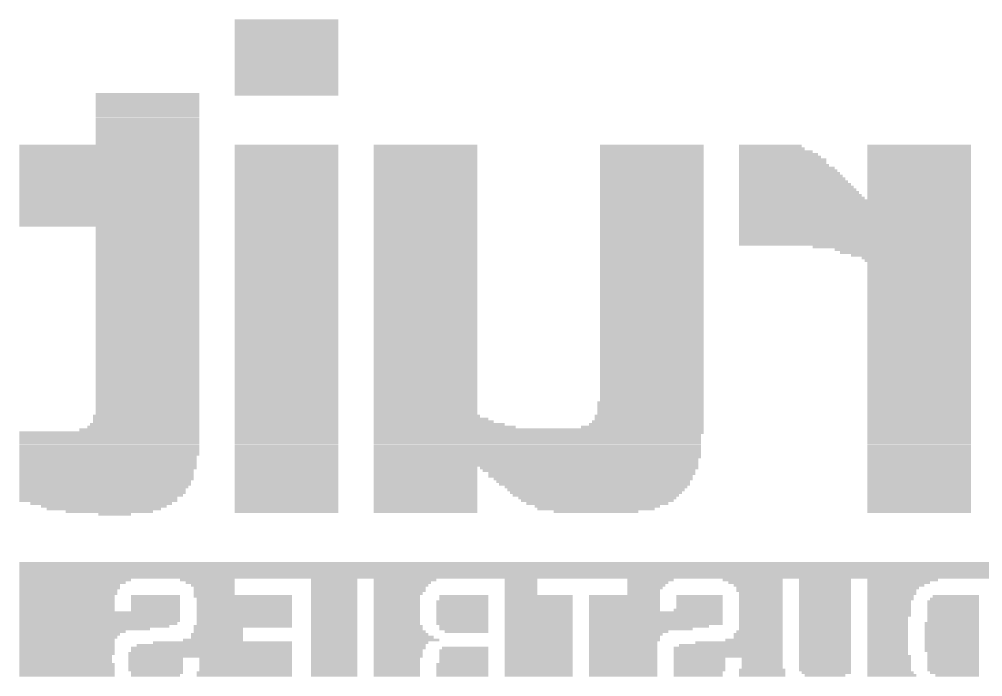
# Model space of a CAD drawing. Extents: x -0.1 to 35.7, y -1.6 to 50.9.
# Drawn here: x 8.37 to 14.29, y 26.92 to 30.96 of the extents above; entities that cross this region are included whole.
import ezdxf

# ---------------------------------------------------------------- set-up
doc = ezdxf.new("R2010")
doc.units = 0
doc.layers.add('22', color=6, linetype='CONTINUOUS')

# ---------------------------------------------------------------- blocks, each defined once
blk = doc.blocks.new('RECT')
blk.add_solid([(-0.5, -0.5), (0.5, -0.5), (-0.5, 0.5), (0.5, 0.5)])

msp = doc.modelspace()

# ---------------------------------------------------------------- block references
at = {"layer": '22', "rotation": 180}
for p, xscale, yscale in [((10.0109, 30.9474), 0.637, 0.0167), ((10.0109, 30.9306), 0.637, 0.0168), ((10.0109, 30.9139), 0.637, 0.0167), ((10.0109, 30.8971), 0.637, 0.0168), ((10.0109, 30.8803), 0.637, 0.0168), ((10.0109, 30.8636), 0.637, 0.0167), ((10.0109, 30.8468), 0.637, 0.0168), ((10.0109, 30.83), 0.637, 0.0168), ((10.0109, 30.8133), 0.637, 0.0167), ((10.0109, 30.7965), 0.637, 0.0168), ((10.0109, 30.7797), 0.637, 0.0168), ((10.0109, 30.763), 0.637, 0.0167), ((10.0109, 30.7462), 0.637, 0.0168), ((10.0109, 30.7294), 0.637, 0.0168), ((10.0109, 30.7127), 0.637, 0.0167), ((10.0109, 30.6959), 0.637, 0.0168), ((10.0109, 30.6791), 0.637, 0.0167), ((10.0109, 30.6624), 0.637, 0.0168), ((10.0109, 30.6456), 0.637, 0.0168), ((10.0109, 30.6288), 0.637, 0.0167), ((10.0109, 30.6121), 0.637, 0.0168), ((10.0109, 30.5953), 0.637, 0.0168), ((10.0109, 30.5785), 0.637, 0.0167), ((10.0109, 30.5618), 0.637, 0.0168), ((10.0109, 30.545), 0.637, 0.0168), ((10.0109, 30.5282), 0.637, 0.0167), ((10.0109, 30.5115), 0.637, 0.0168), ((9.156, 30.4947), 0.6371, 0.0167), ((9.156, 30.478), 0.6371, 0.0168), ((9.156, 30.4612), 0.6371, 0.0168), ((9.156, 30.4444), 0.6371, 0.0167), ((10.0109, 30.4947), 0.637, 0.0167), ((9.156, 30.4277), 0.6371, 0.0168), ((9.156, 30.4109), 0.6371, 0.0168), ((9.156, 30.3941), 0.6371, 0.0167), ((9.156, 30.3774), 0.6371, 0.0168), ((9.156, 30.3606), 0.6371, 0.0168), ((9.156, 30.3438), 0.6371, 0.0167), ((9.156, 30.3271), 0.6371, 0.0168), ((9.156, 30.3103), 0.6371, 0.0168), ((9.156, 30.2935), 0.6371, 0.0167), ((9.156, 30.2768), 0.6371, 0.0168), ((9.156, 30.2601), 0.6371, 0.0167), ((9.156, 30.2433), 0.6371, 0.0168), ((9.156, 30.2265), 0.6371, 0.0168), ((9.156, 30.2098), 0.6371, 0.0167), ((8.9213, 30.1762), 1.1065, 0.0168), ((8.9213, 30.1595), 1.1065, 0.0167), ((9.156, 30.193), 0.6371, 0.0168), ((10.0109, 30.1762), 0.637, 0.0168), ((10.0109, 30.1595), 0.637, 0.0167), ((10.8659, 30.1762), 0.6371, 0.0168), ((10.8659, 30.1595), 0.6371, 0.0167), ((12.2573, 30.1762), 0.637, 0.0168), ((12.2573, 30.1595), 0.637, 0.0167), ((12.9865, 30.1762), 0.3856, 0.0168), ((12.9949, 30.1595), 0.4024, 0.0167), ((13.9002, 30.1762), 0.6371, 0.0168), ((13.9002, 30.1595), 0.6371, 0.0167), ((8.9213, 30.1427), 1.1065, 0.0168), ((8.9213, 30.1259), 1.1065, 0.0168), ((8.9213, 30.1092), 1.1065, 0.0167), ((8.9213, 30.0924), 1.1065, 0.0168), ((10.0109, 30.1427), 0.637, 0.0168), ((10.0109, 30.1259), 0.637, 0.0168), ((10.0109, 30.1092), 0.637, 0.0167), ((10.0109, 30.0924), 0.637, 0.0168), ((10.8659, 30.1427), 0.6371, 0.0168), ((10.8659, 30.1259), 0.6371, 0.0168), ((10.8659, 30.1092), 0.6371, 0.0167), ((10.8659, 30.0924), 0.6371, 0.0168), ((12.2573, 30.1427), 0.637, 0.0168), ((12.2573, 30.1259), 0.637, 0.0168), ((12.2573, 30.1092), 0.637, 0.0167), ((12.2573, 30.0924), 0.637, 0.0168), ((13.0201, 30.1427), 0.4527, 0.0168), ((13.0368, 30.1259), 0.4862, 0.0168), ((13.0452, 30.1092), 0.5029, 0.0167), ((13.062, 30.0924), 0.5365, 0.0168), ((13.9002, 30.1427), 0.6371, 0.0168), ((13.9002, 30.1259), 0.6371, 0.0168), ((13.9002, 30.1092), 0.6371, 0.0167), ((13.9002, 30.0924), 0.6371, 0.0168), ((8.9213, 30.0757), 1.1065, 0.0167), ((8.9213, 30.0589), 1.1065, 0.0168), ((8.9213, 30.0421), 1.1065, 0.0168), ((8.9213, 30.0254), 1.1065, 0.0167), ((10.0109, 30.0757), 0.637, 0.0167), ((10.0109, 30.0589), 0.637, 0.0168), ((10.0109, 30.0421), 0.637, 0.0168), ((10.0109, 30.0254), 0.637, 0.0167), ((10.8659, 30.0757), 0.6371, 0.0167), ((10.8659, 30.0589), 0.6371, 0.0168), ((10.8659, 30.0421), 0.6371, 0.0168), ((10.8659, 30.0254), 0.6371, 0.0167), ((12.2573, 30.0757), 0.637, 0.0167), ((12.2573, 30.0589), 0.637, 0.0168), ((12.2573, 30.0421), 0.637, 0.0168), ((12.2573, 30.0254), 0.637, 0.0167), ((13.062, 30.0757), 0.5365, 0.0167), ((13.0703, 30.0589), 0.5532, 0.0168), ((13.0871, 30.0421), 0.5868, 0.0168), ((13.0955, 30.0254), 0.6035, 0.0167), ((13.9002, 30.0757), 0.6371, 0.0167), ((13.9002, 30.0589), 0.6371, 0.0168), ((13.9002, 30.0421), 0.6371, 0.0168), ((13.9002, 30.0254), 0.6371, 0.0167), ((8.9213, 30.0086), 1.1065, 0.0168), ((8.9213, 29.9918), 1.1065, 0.0168), ((8.9213, 29.9751), 1.1065, 0.0167), ((10.0109, 30.0086), 0.637, 0.0168), ((10.0109, 29.9918), 0.637, 0.0168), ((10.0109, 29.9751), 0.637, 0.0167), ((10.8659, 30.0086), 0.6371, 0.0168), ((10.8659, 29.9918), 0.6371, 0.0168), ((10.8659, 29.9751), 0.6371, 0.0167), ((12.2573, 30.0086), 0.637, 0.0168), ((12.2573, 29.9918), 0.637, 0.0168), ((12.2573, 29.9751), 0.637, 0.0167), ((13.1039, 30.0086), 0.6203, 0.0168), ((13.1123, 29.9918), 0.6371, 0.0168), ((13.1206, 29.9751), 0.6538, 0.0167), ((13.9002, 30.0086), 0.6371, 0.0168), ((13.9002, 29.9918), 0.6371, 0.0168), ((13.9002, 29.9751), 0.6371, 0.0167), ((8.9213, 29.9583), 1.1065, 0.0168), ((8.9213, 29.9415), 1.1065, 0.0168), ((8.9213, 29.9248), 1.1065, 0.0167), ((8.9213, 29.908), 1.1065, 0.0168), ((10.0109, 29.9583), 0.637, 0.0168), ((10.0109, 29.9415), 0.637, 0.0168), ((10.0109, 29.9248), 0.637, 0.0167), ((10.0109, 29.908), 0.637, 0.0168), ((10.8659, 29.9583), 0.6371, 0.0168), ((10.8659, 29.9415), 0.6371, 0.0168), ((10.8659, 29.9248), 0.6371, 0.0167), ((10.8659, 29.908), 0.6371, 0.0168), ((12.2573, 29.9583), 0.637, 0.0168), ((12.2573, 29.9415), 0.637, 0.0168), ((12.2573, 29.9248), 0.637, 0.0167), ((12.2573, 29.908), 0.637, 0.0168), ((13.129, 29.9583), 0.6706, 0.0168), ((13.1374, 29.9415), 0.6873, 0.0168), ((13.1458, 29.9248), 0.7041, 0.0167), ((13.1542, 29.908), 0.7209, 0.0168), ((13.9002, 29.9583), 0.6371, 0.0168), ((13.9002, 29.9415), 0.6371, 0.0168), ((13.9002, 29.9248), 0.6371, 0.0167), ((13.9002, 29.908), 0.6371, 0.0168), ((8.9213, 29.8912), 1.1065, 0.0168), ((8.9213, 29.8745), 1.1065, 0.0167), ((8.9213, 29.8577), 1.1065, 0.0168), ((10.0109, 29.8912), 0.637, 0.0168), ((10.0109, 29.8745), 0.637, 0.0167), ((10.0109, 29.8577), 0.637, 0.0168), ((10.8659, 29.8912), 0.6371, 0.0168), ((10.8659, 29.8745), 0.6371, 0.0167), ((10.8659, 29.8577), 0.6371, 0.0168), ((12.2573, 29.8912), 0.637, 0.0168), ((12.2573, 29.8745), 0.637, 0.0167), ((12.2573, 29.8577), 0.637, 0.0168), ((13.1625, 29.8912), 0.7376, 0.0168), ((13.1709, 29.8745), 0.7544, 0.0167), ((13.1793, 29.8577), 0.7712, 0.0168), ((13.9002, 29.8912), 0.6371, 0.0168), ((13.9002, 29.8745), 0.6371, 0.0167), ((13.9002, 29.8577), 0.6371, 0.0168), ((8.9213, 29.841), 1.1065, 0.0167), ((8.9213, 29.8242), 1.1065, 0.0168), ((8.9213, 29.8074), 1.1065, 0.0168), ((8.9213, 29.7907), 1.1065, 0.0167), ((10.0109, 29.841), 0.637, 0.0167), ((10.0109, 29.8242), 0.637, 0.0168), ((10.0109, 29.8074), 0.637, 0.0168), ((10.0109, 29.7907), 0.637, 0.0167), ((10.8659, 29.841), 0.6371, 0.0167), ((10.8659, 29.8242), 0.6371, 0.0168), ((10.8659, 29.8074), 0.6371, 0.0168), ((10.8659, 29.7907), 0.6371, 0.0167), ((12.2573, 29.841), 0.637, 0.0167), ((12.2573, 29.8242), 0.637, 0.0168), ((12.2573, 29.8074), 0.637, 0.0168), ((12.2573, 29.7907), 0.637, 0.0167), ((13.5062, 29.841), 1.425, 0.0167), ((13.5062, 29.8242), 1.425, 0.0168), ((13.5062, 29.8074), 1.425, 0.0168), ((13.5062, 29.7907), 1.425, 0.0167), ((8.9213, 29.7739), 1.1065, 0.0168), ((8.9213, 29.7571), 1.1065, 0.0168), ((8.9213, 29.7404), 1.1065, 0.0167), ((10.0109, 29.7739), 0.637, 0.0168), ((10.0109, 29.7571), 0.637, 0.0168), ((10.0109, 29.7404), 0.637, 0.0167), ((10.8659, 29.7739), 0.6371, 0.0168), ((10.8659, 29.7571), 0.6371, 0.0168), ((10.8659, 29.7404), 0.6371, 0.0167), ((12.2573, 29.7739), 0.637, 0.0168), ((12.2573, 29.7571), 0.637, 0.0168), ((12.2573, 29.7404), 0.637, 0.0167), ((13.5062, 29.7739), 1.425, 0.0168), ((13.5062, 29.7571), 1.425, 0.0168), ((13.5062, 29.7404), 1.425, 0.0167), ((8.9213, 29.7236), 1.1065, 0.0168), ((8.9213, 29.7068), 1.1065, 0.0168), ((8.9213, 29.6901), 1.1065, 0.0167), ((9.156, 29.6733), 0.6371, 0.0168), ((10.0109, 29.7236), 0.637, 0.0168), ((10.0109, 29.7068), 0.637, 0.0168), ((10.0109, 29.6901), 0.637, 0.0167), ((10.0109, 29.6733), 0.637, 0.0168), ((10.8659, 29.7236), 0.6371, 0.0168), ((10.8659, 29.7068), 0.6371, 0.0168), ((10.8659, 29.6901), 0.6371, 0.0167), ((10.8659, 29.6733), 0.6371, 0.0168), ((12.2573, 29.7236), 0.637, 0.0168), ((12.2573, 29.7068), 0.637, 0.0168), ((12.2573, 29.6901), 0.637, 0.0167), ((12.2573, 29.6733), 0.637, 0.0168), ((13.5062, 29.7236), 1.425, 0.0168), ((13.5062, 29.7068), 1.425, 0.0168), ((13.5062, 29.6901), 1.425, 0.0167), ((13.5062, 29.6733), 1.425, 0.0168), ((9.156, 29.6566), 0.6371, 0.0167), ((9.156, 29.6398), 0.6371, 0.0168), ((9.156, 29.623), 0.6371, 0.0168), ((10.0109, 29.6566), 0.637, 0.0167), ((10.0109, 29.6398), 0.637, 0.0168), ((10.0109, 29.623), 0.637, 0.0168), ((10.8659, 29.6566), 0.6371, 0.0167), ((10.8659, 29.6398), 0.6371, 0.0168), ((10.8659, 29.623), 0.6371, 0.0168), ((12.2573, 29.6566), 0.637, 0.0167), ((12.2573, 29.6398), 0.637, 0.0168), ((12.2573, 29.623), 0.637, 0.0168), ((13.5062, 29.6566), 1.425, 0.0167), ((13.5062, 29.6398), 1.425, 0.0168), ((13.5062, 29.623), 1.425, 0.0168), ((9.156, 29.6063), 0.6371, 0.0167), ((9.156, 29.5895), 0.6371, 0.0168), ((9.156, 29.5727), 0.6371, 0.0168), ((9.156, 29.556), 0.6371, 0.0167), ((10.0109, 29.6063), 0.637, 0.0167), ((10.0109, 29.5895), 0.637, 0.0168), ((10.0109, 29.5727), 0.637, 0.0168), ((10.0109, 29.556), 0.637, 0.0167), ((10.8659, 29.6063), 0.6371, 0.0167), ((10.8659, 29.5895), 0.6371, 0.0168), ((10.8659, 29.5727), 0.6371, 0.0168), ((10.8659, 29.556), 0.6371, 0.0167), ((12.2573, 29.6063), 0.637, 0.0167), ((12.2573, 29.5895), 0.637, 0.0168), ((12.2573, 29.5727), 0.637, 0.0168), ((12.2573, 29.556), 0.637, 0.0167), ((13.5062, 29.6063), 1.425, 0.0167), ((13.5062, 29.5895), 1.425, 0.0168), ((13.5062, 29.5727), 1.425, 0.0168), ((13.7325, 29.556), 0.9723, 0.0167), ((9.156, 29.5392), 0.6371, 0.0168), ((9.156, 29.5224), 0.6371, 0.0168), ((9.156, 29.5057), 0.6371, 0.0167), ((10.0109, 29.5392), 0.637, 0.0168), ((10.0109, 29.5224), 0.637, 0.0168), ((10.0109, 29.5057), 0.637, 0.0167), ((10.8659, 29.5392), 0.6371, 0.0168), ((10.8659, 29.5224), 0.6371, 0.0168), ((10.8659, 29.5057), 0.6371, 0.0167), ((12.2573, 29.5392), 0.637, 0.0168), ((12.2573, 29.5224), 0.637, 0.0168), ((12.2573, 29.5057), 0.637, 0.0167), ((13.7996, 29.5392), 0.8382, 0.0168), ((13.8163, 29.5224), 0.8047, 0.0168), ((13.8498, 29.5057), 0.7377, 0.0167), ((9.156, 29.4889), 0.6371, 0.0168), ((9.156, 29.4721), 0.6371, 0.0168), ((9.156, 29.4554), 0.6371, 0.0167), ((9.156, 29.4386), 0.6371, 0.0168), ((10.0109, 29.4889), 0.637, 0.0168), ((10.0109, 29.4721), 0.637, 0.0168), ((10.0109, 29.4554), 0.637, 0.0167), ((10.0109, 29.4386), 0.637, 0.0168), ((10.8659, 29.4889), 0.6371, 0.0168), ((10.8659, 29.4721), 0.6371, 0.0168), ((10.8659, 29.4554), 0.6371, 0.0167), ((10.8659, 29.4386), 0.6371, 0.0168), ((12.2573, 29.4889), 0.637, 0.0168), ((12.2573, 29.4721), 0.637, 0.0168), ((12.2573, 29.4554), 0.637, 0.0167), ((12.2573, 29.4386), 0.637, 0.0168), ((13.8834, 29.4889), 0.6706, 0.0168), ((13.8918, 29.4721), 0.6538, 0.0168), ((13.9002, 29.4554), 0.6371, 0.0167), ((13.9002, 29.4386), 0.6371, 0.0168), ((9.156, 29.4219), 0.6371, 0.0167), ((9.156, 29.4051), 0.6371, 0.0168), ((9.156, 29.3883), 0.6371, 0.0168), ((10.0109, 29.4219), 0.637, 0.0167), ((10.0109, 29.4051), 0.637, 0.0168), ((10.0109, 29.3883), 0.637, 0.0168), ((10.8659, 29.4219), 0.6371, 0.0167), ((10.8659, 29.4051), 0.6371, 0.0168), ((10.8659, 29.3883), 0.6371, 0.0168), ((12.2573, 29.4219), 0.637, 0.0167), ((12.2573, 29.4051), 0.637, 0.0168), ((12.2573, 29.3883), 0.637, 0.0168), ((13.9002, 29.4219), 0.6371, 0.0167), ((13.9002, 29.4051), 0.6371, 0.0168), ((13.9002, 29.3883), 0.6371, 0.0168), ((9.156, 29.3716), 0.6371, 0.0167), ((9.156, 29.3548), 0.6371, 0.0168), ((9.156, 29.338), 0.6371, 0.0168), ((9.156, 29.3213), 0.6371, 0.0167), ((10.0109, 29.3716), 0.637, 0.0167), ((10.0109, 29.3548), 0.637, 0.0168), ((10.0109, 29.338), 0.637, 0.0168), ((10.0109, 29.3213), 0.637, 0.0167), ((10.8659, 29.3716), 0.6371, 0.0167), ((10.8659, 29.3548), 0.6371, 0.0168), ((10.8659, 29.338), 0.6371, 0.0168), ((10.8659, 29.3213), 0.6371, 0.0167), ((12.2573, 29.3716), 0.637, 0.0167), ((12.2573, 29.3548), 0.637, 0.0168), ((12.2573, 29.338), 0.637, 0.0168), ((12.2573, 29.3213), 0.637, 0.0167), ((13.9002, 29.3716), 0.6371, 0.0167), ((13.9002, 29.3548), 0.6371, 0.0168), ((13.9002, 29.338), 0.6371, 0.0168), ((13.9002, 29.3213), 0.6371, 0.0167), ((9.156, 29.3045), 0.6371, 0.0168), ((9.156, 29.2877), 0.6371, 0.0168), ((9.156, 29.271), 0.6371, 0.0167), ((10.0109, 29.3045), 0.637, 0.0168), ((10.0109, 29.2877), 0.637, 0.0168), ((10.0109, 29.271), 0.637, 0.0167), ((10.8659, 29.3045), 0.6371, 0.0168), ((10.8659, 29.2877), 0.6371, 0.0168), ((10.8659, 29.271), 0.6371, 0.0167), ((12.2573, 29.3045), 0.637, 0.0168), ((12.2573, 29.2877), 0.637, 0.0168), ((12.2573, 29.271), 0.637, 0.0167), ((13.9002, 29.3045), 0.6371, 0.0168), ((13.9002, 29.2877), 0.6371, 0.0168), ((13.9002, 29.271), 0.6371, 0.0167), ((9.156, 29.2542), 0.6371, 0.0168), ((9.156, 29.2375), 0.6371, 0.0167), ((9.156, 29.2207), 0.6371, 0.0168), ((9.156, 29.2039), 0.6371, 0.0168), ((10.0109, 29.2542), 0.637, 0.0168), ((10.0109, 29.2375), 0.637, 0.0167), ((10.0109, 29.2207), 0.637, 0.0168), ((10.0109, 29.2039), 0.637, 0.0168), ((10.8659, 29.2542), 0.6371, 0.0168), ((10.8659, 29.2375), 0.6371, 0.0167), ((10.8659, 29.2207), 0.6371, 0.0168), ((10.8659, 29.2039), 0.6371, 0.0168), ((12.2573, 29.2542), 0.637, 0.0168), ((12.2573, 29.2375), 0.637, 0.0167), ((12.2573, 29.2207), 0.637, 0.0168), ((12.2573, 29.2039), 0.637, 0.0168), ((13.9002, 29.2542), 0.6371, 0.0168), ((13.9002, 29.2375), 0.6371, 0.0167), ((13.9002, 29.2207), 0.6371, 0.0168), ((13.9002, 29.2039), 0.6371, 0.0168), ((9.156, 29.1872), 0.6371, 0.0167), ((9.156, 29.1704), 0.6371, 0.0168), ((9.156, 29.1536), 0.6371, 0.0168), ((9.156, 29.1369), 0.6371, 0.0167), ((10.0109, 29.1872), 0.637, 0.0167), ((10.0109, 29.1704), 0.637, 0.0168), ((10.0109, 29.1536), 0.637, 0.0168), ((10.0109, 29.1369), 0.637, 0.0167), ((10.8659, 29.1872), 0.6371, 0.0167), ((10.8659, 29.1704), 0.6371, 0.0168), ((10.8659, 29.1536), 0.6371, 0.0168), ((10.8659, 29.1369), 0.6371, 0.0167), ((12.2573, 29.1872), 0.637, 0.0167), ((12.2573, 29.1704), 0.637, 0.0168), ((12.2573, 29.1536), 0.637, 0.0168), ((12.2573, 29.1369), 0.637, 0.0167), ((13.9002, 29.1872), 0.6371, 0.0167), ((13.9002, 29.1704), 0.6371, 0.0168), ((13.9002, 29.1536), 0.6371, 0.0168), ((13.9002, 29.1369), 0.6371, 0.0167), ((9.156, 29.1201), 0.6371, 0.0168), ((9.156, 29.1033), 0.6371, 0.0168), ((9.156, 29.0866), 0.6371, 0.0167), ((10.0109, 29.1201), 0.637, 0.0168), ((10.0109, 29.1033), 0.637, 0.0168), ((10.0109, 29.0866), 0.637, 0.0167), ((10.8659, 29.1201), 0.6371, 0.0168), ((10.8659, 29.1033), 0.6371, 0.0168), ((10.8659, 29.0866), 0.6371, 0.0167), ((12.2573, 29.1201), 0.637, 0.0168), ((12.2573, 29.1033), 0.637, 0.0168), ((12.2573, 29.0866), 0.637, 0.0167), ((13.9002, 29.1201), 0.6371, 0.0168), ((13.9002, 29.1033), 0.6371, 0.0168), ((13.9002, 29.0866), 0.6371, 0.0167), ((9.156, 29.0698), 0.6371, 0.0168), ((9.156, 29.053), 0.6371, 0.0168), ((9.156, 29.0363), 0.6371, 0.0167), ((9.156, 29.0195), 0.6371, 0.0168), ((10.0109, 29.0698), 0.637, 0.0168), ((10.0109, 29.053), 0.637, 0.0168), ((10.0109, 29.0363), 0.637, 0.0167), ((10.0109, 29.0195), 0.637, 0.0168), ((10.8659, 29.0698), 0.6371, 0.0168), ((10.8659, 29.053), 0.6371, 0.0168), ((10.8659, 29.0363), 0.6371, 0.0167), ((10.8659, 29.0195), 0.6371, 0.0168), ((12.2573, 29.0698), 0.637, 0.0168), ((12.2573, 29.053), 0.637, 0.0168), ((12.2573, 29.0363), 0.637, 0.0167), ((12.2573, 29.0195), 0.637, 0.0168), ((13.9002, 29.0698), 0.6371, 0.0168), ((13.9002, 29.053), 0.6371, 0.0168), ((13.9002, 29.0363), 0.6371, 0.0167), ((13.9002, 29.0195), 0.6371, 0.0168), ((9.156, 29.0028), 0.6371, 0.0167), ((9.156, 28.986), 0.6371, 0.0168), ((9.156, 28.9692), 0.6371, 0.0168), ((10.0109, 29.0028), 0.637, 0.0167), ((10.0109, 28.986), 0.637, 0.0168), ((10.0109, 28.9692), 0.637, 0.0168), ((10.8659, 29.0028), 0.6371, 0.0167), ((10.8659, 28.986), 0.6371, 0.0168), ((10.8659, 28.9692), 0.6371, 0.0168), ((12.2573, 29.0028), 0.637, 0.0167), ((12.2573, 28.986), 0.637, 0.0168), ((12.2573, 28.9692), 0.637, 0.0168), ((13.9002, 29.0028), 0.6371, 0.0167), ((13.9002, 28.986), 0.6371, 0.0168), ((13.9002, 28.9692), 0.6371, 0.0168), ((9.156, 28.9525), 0.6371, 0.0167), ((9.156, 28.9357), 0.6371, 0.0168), ((9.156, 28.9189), 0.6371, 0.0168), ((9.156, 28.9022), 0.6371, 0.0167), ((10.0109, 28.9525), 0.637, 0.0167), ((10.0109, 28.9357), 0.637, 0.0168), ((10.0109, 28.9189), 0.637, 0.0168), ((10.0109, 28.9022), 0.637, 0.0167), ((10.8659, 28.9525), 0.6371, 0.0167), ((10.8659, 28.9357), 0.6371, 0.0168), ((10.8659, 28.9189), 0.6371, 0.0168), ((10.8659, 28.9022), 0.6371, 0.0167), ((12.2573, 28.9525), 0.637, 0.0167), ((12.2573, 28.9357), 0.637, 0.0168), ((12.2573, 28.9189), 0.637, 0.0168), ((12.2573, 28.9022), 0.637, 0.0167), ((13.9002, 28.9525), 0.6371, 0.0167), ((13.9002, 28.9357), 0.6371, 0.0168), ((13.9002, 28.9189), 0.6371, 0.0168), ((13.9002, 28.9022), 0.6371, 0.0167), ((9.156, 28.8854), 0.6371, 0.0168), ((9.156, 28.8686), 0.6371, 0.0168), ((9.156, 28.8519), 0.6371, 0.0167), ((10.0109, 28.8854), 0.637, 0.0168), ((10.0109, 28.8686), 0.637, 0.0168), ((10.0109, 28.8519), 0.637, 0.0167), ((10.8659, 28.8854), 0.6371, 0.0168), ((10.8659, 28.8686), 0.6371, 0.0168), ((10.8659, 28.8519), 0.6371, 0.0167), ((12.2573, 28.8854), 0.637, 0.0168), ((12.2573, 28.8686), 0.637, 0.0168), ((12.2573, 28.8519), 0.637, 0.0167), ((13.9002, 28.8854), 0.6371, 0.0168), ((13.9002, 28.8686), 0.6371, 0.0168), ((13.9002, 28.8519), 0.6371, 0.0167), ((9.156, 28.8351), 0.6371, 0.0168), ((9.156, 28.8184), 0.6371, 0.0167), ((9.156, 28.8016), 0.6371, 0.0168), ((9.156, 28.7848), 0.6371, 0.0168), ((10.0109, 28.8351), 0.637, 0.0168), ((10.0109, 28.8184), 0.637, 0.0167), ((10.0109, 28.8016), 0.637, 0.0168), ((10.0109, 28.7848), 0.637, 0.0168), ((10.8659, 28.8351), 0.6371, 0.0168), ((10.8659, 28.8184), 0.6371, 0.0167), ((10.8659, 28.8016), 0.6371, 0.0168), ((10.8659, 28.7848), 0.6371, 0.0168), ((12.2573, 28.8351), 0.637, 0.0168), ((12.2573, 28.8184), 0.637, 0.0167), ((12.2573, 28.8016), 0.637, 0.0168), ((12.2573, 28.7848), 0.637, 0.0168), ((13.9002, 28.8351), 0.6371, 0.0168), ((13.9002, 28.8184), 0.6371, 0.0167), ((13.9002, 28.8016), 0.6371, 0.0168), ((13.9002, 28.7848), 0.6371, 0.0168), ((9.156, 28.7681), 0.6371, 0.0167), ((9.156, 28.7513), 0.6371, 0.0168), ((9.156, 28.7345), 0.6371, 0.0168), ((10.0109, 28.7681), 0.637, 0.0167), ((10.0109, 28.7513), 0.637, 0.0168), ((10.0109, 28.7345), 0.637, 0.0168), ((10.8659, 28.7681), 0.6371, 0.0167), ((10.8659, 28.7513), 0.6371, 0.0168), ((10.8659, 28.7345), 0.6371, 0.0168), ((12.2573, 28.7681), 0.637, 0.0167), ((12.2573, 28.7513), 0.637, 0.0168), ((12.2573, 28.7345), 0.637, 0.0168), ((13.9002, 28.7681), 0.6371, 0.0167), ((13.9002, 28.7513), 0.6371, 0.0168), ((13.9002, 28.7345), 0.6371, 0.0168), ((9.156, 28.7178), 0.6371, 0.0167), ((9.156, 28.701), 0.6371, 0.0168), ((9.156, 28.6842), 0.6371, 0.0168), ((9.156, 28.6675), 0.6371, 0.0167), ((10.0109, 28.7178), 0.637, 0.0167), ((10.0109, 28.701), 0.637, 0.0168), ((10.0109, 28.6842), 0.637, 0.0168), ((10.0109, 28.6675), 0.637, 0.0167), ((10.8659, 28.7178), 0.6371, 0.0167), ((10.8659, 28.701), 0.6371, 0.0168), ((10.8659, 28.6842), 0.6371, 0.0168), ((10.8659, 28.6675), 0.6371, 0.0167), ((12.2573, 28.7178), 0.637, 0.0167), ((12.2573, 28.701), 0.637, 0.0168), ((12.2573, 28.6842), 0.637, 0.0168), ((12.2573, 28.6675), 0.637, 0.0167), ((13.9002, 28.7178), 0.6371, 0.0167), ((13.9002, 28.701), 0.6371, 0.0168), ((13.9002, 28.6842), 0.6371, 0.0168), ((13.9002, 28.6675), 0.6371, 0.0167), ((9.156, 28.6507), 0.6371, 0.0168), ((9.156, 28.6339), 0.6371, 0.0168), ((9.156, 28.6172), 0.6371, 0.0167), ((10.0109, 28.6507), 0.637, 0.0168), ((10.0109, 28.6339), 0.637, 0.0168), ((10.0109, 28.6172), 0.637, 0.0167), ((10.8659, 28.6507), 0.6371, 0.0168), ((10.8659, 28.6339), 0.6371, 0.0168), ((10.8659, 28.6172), 0.6371, 0.0167), ((12.2573, 28.6507), 0.637, 0.0168), ((12.2573, 28.6339), 0.637, 0.0168), ((12.2573, 28.6172), 0.637, 0.0167), ((13.9002, 28.6507), 0.6371, 0.0168), ((13.9002, 28.6339), 0.6371, 0.0168), ((13.9002, 28.6172), 0.6371, 0.0167), ((9.156, 28.6004), 0.6371, 0.0168), ((9.156, 28.5837), 0.6371, 0.0167), ((9.156, 28.5669), 0.6371, 0.0168), ((9.156, 28.5501), 0.6371, 0.0168), ((10.0109, 28.6004), 0.637, 0.0168), ((10.0109, 28.5837), 0.637, 0.0167), ((10.0109, 28.5669), 0.637, 0.0168), ((10.0109, 28.5501), 0.637, 0.0168), ((10.8659, 28.6004), 0.6371, 0.0168), ((10.8659, 28.5837), 0.6371, 0.0167), ((10.8659, 28.5669), 0.6371, 0.0168), ((10.8659, 28.5501), 0.6371, 0.0168), ((12.2489, 28.6004), 0.6538, 0.0168), ((12.2489, 28.5837), 0.6538, 0.0167), ((12.2489, 28.5669), 0.6538, 0.0168), ((12.2489, 28.5501), 0.6538, 0.0168), ((13.9002, 28.6004), 0.6371, 0.0168), ((13.9002, 28.5837), 0.6371, 0.0167), ((13.9002, 28.5669), 0.6371, 0.0168), ((13.9002, 28.5501), 0.6371, 0.0168), ((9.1476, 28.5166), 0.6538, 0.0168), ((9.1476, 28.4998), 0.6538, 0.0168), ((9.156, 28.5334), 0.6371, 0.0167), ((10.0109, 28.5334), 0.637, 0.0167), ((10.0109, 28.5166), 0.637, 0.0168), ((10.0109, 28.4998), 0.637, 0.0168), ((10.8659, 28.5334), 0.6371, 0.0167), ((10.8742, 28.5166), 0.6538, 0.0168), ((10.8994, 28.4998), 0.7041, 0.0168), ((12.2405, 28.5166), 0.6706, 0.0168), ((12.2405, 28.4998), 0.6706, 0.0168), ((12.2489, 28.5334), 0.6538, 0.0167), ((13.9002, 28.5334), 0.6371, 0.0167), ((13.9002, 28.5166), 0.6371, 0.0168), ((13.9002, 28.4998), 0.6371, 0.0168), ((9.1057, 28.4328), 0.7377, 0.0167), ((9.1308, 28.4495), 0.6874, 0.0168), ((9.1392, 28.4663), 0.6706, 0.0168), ((9.1476, 28.4831), 0.6538, 0.0167), ((10.0109, 28.4831), 0.637, 0.0167), ((10.0109, 28.4663), 0.637, 0.0168), ((10.0109, 28.4495), 0.637, 0.0168), ((10.0109, 28.4328), 0.637, 0.0167), ((10.9162, 28.4831), 0.7377, 0.0167), ((10.9497, 28.4663), 0.8047, 0.0168), ((10.9832, 28.4495), 0.8718, 0.0168), ((11.5616, 28.4328), 2.0285, 0.0167), ((12.1986, 28.4495), 0.7544, 0.0168), ((12.2238, 28.4663), 0.7041, 0.0168), ((12.2322, 28.4831), 0.6873, 0.0167), ((13.9002, 28.4831), 0.6371, 0.0167), ((13.9002, 28.4663), 0.6371, 0.0168), ((13.9002, 28.4495), 0.6371, 0.0168), ((13.9002, 28.4328), 0.6371, 0.0167), ((8.9213, 28.416), 1.1065, 0.0168), ((8.9213, 28.3993), 1.1065, 0.0167), ((8.9213, 28.3825), 1.1065, 0.0168), ((10.0109, 28.416), 0.637, 0.0168), ((10.0109, 28.3993), 0.637, 0.0167), ((10.0109, 28.3825), 0.637, 0.0168), ((11.5616, 28.416), 2.0285, 0.0168), ((11.5532, 28.3993), 2.0117, 0.0167), ((11.5532, 28.3825), 2.0117, 0.0168), ((13.9002, 28.416), 0.6371, 0.0168), ((13.9002, 28.3993), 0.6371, 0.0167), ((13.9002, 28.3825), 0.6371, 0.0168), ((8.9213, 28.3657), 1.1065, 0.0168), ((8.9213, 28.349), 1.1065, 0.0167), ((8.9213, 28.3322), 1.1065, 0.0168), ((8.9213, 28.3154), 1.1065, 0.0168), ((10.0109, 28.3657), 0.637, 0.0168), ((10.0109, 28.349), 0.637, 0.0167), ((10.0109, 28.3322), 0.637, 0.0168), ((10.0109, 28.3154), 0.637, 0.0168), ((11.5532, 28.3657), 2.0117, 0.0168), ((11.5532, 28.349), 2.0117, 0.0167), ((11.5532, 28.3322), 2.0117, 0.0168), ((11.5532, 28.3154), 2.0117, 0.0168), ((13.9002, 28.3657), 0.6371, 0.0168), ((13.9002, 28.349), 0.6371, 0.0167), ((13.9002, 28.3322), 0.6371, 0.0168), ((13.9002, 28.3154), 0.6371, 0.0168), ((8.9213, 28.2987), 1.1065, 0.0167), ((8.9213, 28.2819), 1.1065, 0.0168), ((8.9129, 28.2651), 1.0897, 0.0168), ((8.9129, 28.2484), 1.0897, 0.0167), ((10.0109, 28.2987), 0.637, 0.0167), ((10.0109, 28.2819), 0.637, 0.0168), ((10.0109, 28.2651), 0.637, 0.0168), ((10.0109, 28.2484), 0.637, 0.0167), ((11.5532, 28.2987), 2.0117, 0.0167), ((11.5532, 28.2819), 2.0117, 0.0168), ((11.5532, 28.2651), 2.0117, 0.0168), ((11.5448, 28.2484), 1.995, 0.0167), ((13.9002, 28.2987), 0.6371, 0.0167), ((13.9002, 28.2819), 0.6371, 0.0168), ((13.9002, 28.2651), 0.6371, 0.0168), ((13.9002, 28.2484), 0.6371, 0.0167), ((8.9129, 28.2316), 1.0897, 0.0168), ((8.9129, 28.2148), 1.0897, 0.0168), ((8.9129, 28.1981), 1.0897, 0.0167), ((10.0109, 28.2316), 0.637, 0.0168), ((10.0109, 28.2148), 0.637, 0.0168), ((10.0109, 28.1981), 0.637, 0.0167), ((11.5448, 28.2316), 1.995, 0.0168), ((11.5448, 28.2148), 1.995, 0.0168), ((10.8659, 28.1981), 0.6371, 0.0167), ((11.8717, 28.1981), 1.3412, 0.0167), ((13.9002, 28.2316), 0.6371, 0.0168), ((13.9002, 28.2148), 0.6371, 0.0168), ((13.9002, 28.1981), 0.6371, 0.0167), ((8.9045, 28.1813), 1.0729, 0.0168), ((8.9045, 28.1646), 1.0729, 0.0167), ((8.9045, 28.1478), 1.0729, 0.0168), ((8.9045, 28.131), 1.0729, 0.0168), ((10.0109, 28.1813), 0.637, 0.0168), ((10.0109, 28.1646), 0.637, 0.0167), ((10.0109, 28.1478), 0.637, 0.0168), ((10.0109, 28.131), 0.637, 0.0168), ((10.8659, 28.1813), 0.6371, 0.0168), ((10.8659, 28.1646), 0.6371, 0.0167), ((10.8659, 28.1478), 0.6371, 0.0168), ((10.8659, 28.131), 0.6371, 0.0168), ((11.8717, 28.1813), 1.3076, 0.0168), ((11.8885, 28.1646), 1.2741, 0.0167), ((11.8801, 28.1478), 1.2573, 0.0168), ((11.8969, 28.131), 1.2237, 0.0168), ((13.9002, 28.1813), 0.6371, 0.0168), ((13.9002, 28.1646), 0.6371, 0.0167), ((13.9002, 28.1478), 0.6371, 0.0168), ((13.9002, 28.131), 0.6371, 0.0168), ((8.8961, 28.1143), 1.0562, 0.0167), ((8.8961, 28.0975), 1.0562, 0.0168), ((8.8877, 28.0807), 1.0394, 0.0168), ((10.0109, 28.1143), 0.637, 0.0167), ((10.0109, 28.0975), 0.637, 0.0168), ((10.0109, 28.0807), 0.637, 0.0168), ((10.8659, 28.1143), 0.6371, 0.0167), ((10.8659, 28.0975), 0.6371, 0.0168), ((10.8659, 28.0807), 0.6371, 0.0168), ((11.8969, 28.1143), 1.1903, 0.0167), ((11.9053, 28.0975), 1.1735, 0.0168), ((11.9136, 28.0807), 1.1232, 0.0168), ((13.9002, 28.1143), 0.6371, 0.0167), ((13.9002, 28.0975), 0.6371, 0.0168), ((13.9002, 28.0807), 0.6371, 0.0168), ((8.8793, 28.064), 1.0226, 0.0167), ((8.8793, 28.0472), 1.0226, 0.0168), ((8.871, 28.0304), 1.0059, 0.0168), ((8.8542, 28.0137), 0.9723, 0.0167), ((10.0109, 28.064), 0.637, 0.0167), ((10.0109, 28.0472), 0.637, 0.0168), ((10.0109, 28.0304), 0.637, 0.0168), ((10.0109, 28.0137), 0.637, 0.0167), ((10.8659, 28.064), 0.6371, 0.0167), ((10.8659, 28.0472), 0.6371, 0.0168), ((10.8659, 28.0304), 0.6371, 0.0168), ((10.8659, 28.0137), 0.6371, 0.0167), ((11.9136, 28.064), 1.0896, 0.0167), ((11.9136, 28.0472), 1.0562, 0.0168), ((11.9136, 28.0304), 1.0226, 0.0168), ((11.922, 28.0137), 0.9724, 0.0167), ((13.9002, 28.064), 0.6371, 0.0167), ((13.9002, 28.0472), 0.6371, 0.0168), ((13.9002, 28.0304), 0.6371, 0.0168), ((13.9002, 28.0137), 0.6371, 0.0167), ((8.8542, 27.9969), 0.9723, 0.0168), ((8.871, 27.9802), 0.8717, 0.0167), ((8.8877, 27.9634), 0.7712, 0.0168), ((10.0109, 27.9969), 0.637, 0.0168), ((10.0109, 27.9802), 0.637, 0.0167), ((10.0109, 27.9634), 0.637, 0.0168), ((10.8659, 27.9969), 0.6371, 0.0168), ((10.8659, 27.9802), 0.6371, 0.0167), ((10.8659, 27.9634), 0.6371, 0.0168), ((11.922, 27.9969), 0.9388, 0.0168), ((11.922, 27.9802), 0.8718, 0.0167), ((11.922, 27.9634), 0.7712, 0.0168), ((13.9002, 27.9969), 0.6371, 0.0168), ((13.9002, 27.9802), 0.6371, 0.0167), ((13.9002, 27.9634), 0.6371, 0.0168), ((8.8878, 27.9466), 0.7041, 0.0168), ((8.9213, 27.9299), 0.5365, 0.0167), ((8.9548, 27.9131), 0.2012, 0.0168), ((10.0109, 27.9466), 0.637, 0.0168), ((10.0109, 27.9299), 0.637, 0.0167), ((10.8659, 27.9466), 0.6371, 0.0168), ((10.8659, 27.9299), 0.6371, 0.0167), ((11.9136, 27.9466), 0.7208, 0.0168), ((11.9137, 27.9299), 0.5197, 0.0167), ((13.9002, 27.9466), 0.6371, 0.0168), ((13.9002, 27.9299), 0.6371, 0.0167), ((15.367, 27.6113), 13.998, 0.0168), ((15.367, 27.5946), 13.998, 0.0167), ((15.367, 27.5778), 13.998, 0.0168), ((15.367, 27.5611), 13.998, 0.0167), ((15.367, 27.5443), 13.998, 0.0168), ((15.367, 27.5275), 13.998, 0.0168), ((8.7117, 27.5108), 0.6874, 0.0167), ((8.6949, 27.494), 0.6538, 0.0168), ((9.5248, 27.5108), 0.3353, 0.0167), ((9.5415, 27.494), 0.3018, 0.0168), ((10.3043, 27.5108), 0.285, 0.0167), ((10.3043, 27.494), 0.285, 0.0168), ((10.7401, 27.5108), 0.3856, 0.0167), ((10.7233, 27.494), 0.3521, 0.0168), ((11.4526, 27.5108), 0.2012, 0.0167), ((11.4526, 27.494), 0.2012, 0.0168), ((12.2489, 27.5108), 0.285, 0.0167), ((12.2322, 27.494), 0.2515, 0.0168), ((12.8775, 27.5108), 0.3688, 0.0167), ((12.8943, 27.494), 0.3352, 0.0168), ((13.3217, 27.5108), 0.3185, 0.0167), ((13.3217, 27.494), 0.3185, 0.0168), ((13.7995, 27.5108), 0.4359, 0.0167), ((13.7744, 27.494), 0.3856, 0.0168), ((8.6782, 27.4772), 0.6203, 0.0168), ((8.6782, 27.4605), 0.6203, 0.0167), ((8.6698, 27.4437), 0.6035, 0.0168), ((8.6698, 27.4269), 0.6035, 0.0168), ((9.5583, 27.4772), 0.2682, 0.0168), ((9.5667, 27.4605), 0.2515, 0.0167), ((9.5667, 27.4437), 0.2515, 0.0168), ((9.5667, 27.4269), 0.2515, 0.0168), ((10.3043, 27.4772), 0.285, 0.0168), ((10.3043, 27.4605), 0.285, 0.0167), ((10.3043, 27.4437), 0.285, 0.0168), ((10.3043, 27.4269), 0.285, 0.0168), ((10.7149, 27.4772), 0.3353, 0.0168), ((10.7066, 27.4605), 0.3186, 0.0167), ((10.7066, 27.4437), 0.3186, 0.0168), ((10.6982, 27.4269), 0.3018, 0.0168), ((11.4526, 27.4772), 0.2012, 0.0168), ((11.4526, 27.4605), 0.2012, 0.0167), ((11.4526, 27.4437), 0.2012, 0.0168), ((11.4526, 27.4269), 0.2012, 0.0168), ((12.207, 27.4437), 0.2012, 0.0168), ((12.207, 27.4269), 0.2012, 0.0168), ((12.2238, 27.4772), 0.2347, 0.0168), ((12.2154, 27.4605), 0.2179, 0.0167), ((12.9111, 27.4772), 0.3017, 0.0168), ((12.9195, 27.4605), 0.2849, 0.0167), ((12.9195, 27.4437), 0.2849, 0.0168), ((12.9278, 27.4269), 0.2682, 0.0168), ((13.3217, 27.4772), 0.3185, 0.0168), ((13.3217, 27.4605), 0.3185, 0.0167), ((13.3217, 27.4437), 0.3185, 0.0168), ((13.3217, 27.4269), 0.3185, 0.0168), ((13.7576, 27.4772), 0.3521, 0.0168), ((13.7409, 27.4605), 0.3185, 0.0167), ((13.7325, 27.4437), 0.3018, 0.0168), ((13.7325, 27.4269), 0.3018, 0.0168), ((8.6614, 27.4102), 0.5868, 0.0167), ((8.6614, 27.3934), 0.5868, 0.0168), ((8.6614, 27.3766), 0.5868, 0.0168), ((8.6614, 27.3599), 0.5868, 0.0167), ((9.2063, 27.4102), 0.3017, 0.0167), ((9.2063, 27.3934), 0.3017, 0.0168), ((9.2063, 27.3766), 0.3017, 0.0168), ((9.2063, 27.3599), 0.3017, 0.0167), ((9.7427, 27.4102), 0.6035, 0.0167), ((9.7511, 27.3934), 0.5867, 0.0168), ((9.7511, 27.3766), 0.5867, 0.0168), ((9.7511, 27.3599), 0.5867, 0.0167), ((10.3043, 27.4102), 0.285, 0.0167), ((10.3043, 27.3934), 0.285, 0.0168), ((10.3043, 27.3766), 0.285, 0.0168), ((10.3043, 27.3599), 0.285, 0.0167), ((10.6898, 27.4102), 0.285, 0.0167), ((10.6898, 27.3934), 0.285, 0.0168), ((10.6898, 27.3766), 0.285, 0.0168), ((10.6898, 27.3599), 0.285, 0.0167), ((11.0922, 27.3766), 0.3185, 0.0168), ((11.0922, 27.3599), 0.3185, 0.0167), ((11.1006, 27.4102), 0.3017, 0.0167), ((11.1006, 27.3934), 0.3017, 0.0168), ((11.5616, 27.4102), 0.4191, 0.0167), ((11.5616, 27.3934), 0.4191, 0.0168), ((11.5616, 27.3766), 0.4191, 0.0168), ((11.5616, 27.3599), 0.4191, 0.0167), ((12.0897, 27.4102), 0.4359, 0.0167), ((12.0897, 27.3934), 0.4359, 0.0168), ((12.0897, 27.3766), 0.4359, 0.0168), ((12.0897, 27.3599), 0.4359, 0.0167), ((12.5507, 27.4102), 0.2849, 0.0167), ((12.5507, 27.3934), 0.2849, 0.0168), ((12.5507, 27.3766), 0.2849, 0.0168), ((12.5507, 27.3599), 0.2849, 0.0167), ((12.9278, 27.4102), 0.2682, 0.0167), ((12.9278, 27.3934), 0.2682, 0.0168), ((12.9278, 27.3766), 0.2682, 0.0168), ((12.9278, 27.3599), 0.2682, 0.0167), ((13.3217, 27.4102), 0.3185, 0.0167), ((13.3217, 27.3934), 0.3185, 0.0168), ((13.3217, 27.3766), 0.3185, 0.0168), ((13.3217, 27.3599), 0.3185, 0.0167), ((13.7241, 27.4102), 0.285, 0.0167), ((13.7241, 27.3934), 0.285, 0.0168), ((13.7157, 27.3766), 0.2683, 0.0168), ((13.7157, 27.3599), 0.2683, 0.0167), ((14.1097, 27.3766), 0.3186, 0.0168), ((14.1097, 27.3599), 0.3186, 0.0167), ((14.1181, 27.3934), 0.3018, 0.0168), ((14.1265, 27.4102), 0.285, 0.0167), ((8.6614, 27.3431), 0.5868, 0.0168), ((8.6614, 27.3264), 0.5868, 0.0167), ((8.8626, 27.3096), 0.9891, 0.0168), ((9.2063, 27.3431), 0.3017, 0.0168), ((9.2063, 27.3264), 0.3017, 0.0167), ((9.7511, 27.3431), 0.5867, 0.0168), ((9.7511, 27.3264), 0.5867, 0.0167), ((9.7511, 27.3096), 0.5867, 0.0168), ((10.3043, 27.3431), 0.285, 0.0168), ((10.3043, 27.3264), 0.285, 0.0167), ((10.3043, 27.3096), 0.285, 0.0168), ((10.6898, 27.3431), 0.285, 0.0168), ((10.6898, 27.3264), 0.285, 0.0167), ((10.6898, 27.3096), 0.285, 0.0168), ((11.0922, 27.3431), 0.3185, 0.0168), ((11.0922, 27.3264), 0.3185, 0.0167), ((11.0922, 27.3096), 0.3185, 0.0168), ((11.5616, 27.3431), 0.4191, 0.0168), ((11.5616, 27.3264), 0.4191, 0.0167), ((11.5616, 27.3096), 0.4191, 0.0168), ((12.2824, 27.3096), 0.8214, 0.0168), ((12.0897, 27.3431), 0.4359, 0.0168), ((12.0897, 27.3264), 0.4359, 0.0167), ((12.5423, 27.3264), 0.3017, 0.0167), ((12.5507, 27.3431), 0.2849, 0.0168), ((12.9278, 27.3431), 0.2682, 0.0168), ((12.9278, 27.3264), 0.2682, 0.0167), ((12.9278, 27.3096), 0.2682, 0.0168), ((13.3217, 27.3431), 0.3185, 0.0168), ((13.3217, 27.3264), 0.3185, 0.0167), ((13.3217, 27.3096), 0.3185, 0.0168), ((13.7157, 27.3431), 0.2683, 0.0168), ((13.7157, 27.3264), 0.2683, 0.0167), ((13.7157, 27.3096), 0.2683, 0.0168), ((14.1097, 27.3431), 0.3186, 0.0168), ((14.1097, 27.3264), 0.3186, 0.0167), ((14.1097, 27.3096), 0.3186, 0.0168), ((8.8626, 27.2928), 0.9891, 0.0168), ((8.8626, 27.2761), 0.9891, 0.0167), ((8.8626, 27.2593), 0.9891, 0.0168), ((8.8542, 27.2425), 0.9723, 0.0168), ((9.7511, 27.2928), 0.5867, 0.0168), ((9.7511, 27.2761), 0.5867, 0.0167), ((9.7511, 27.2593), 0.5867, 0.0168), ((9.7511, 27.2425), 0.5867, 0.0168), ((10.3043, 27.2928), 0.285, 0.0168), ((10.3043, 27.2761), 0.285, 0.0167), ((10.3043, 27.2593), 0.285, 0.0168), ((10.3043, 27.2425), 0.285, 0.0168), ((10.6898, 27.2928), 0.285, 0.0168), ((10.6898, 27.2761), 0.285, 0.0167), ((10.6898, 27.2593), 0.285, 0.0168), ((10.6898, 27.2425), 0.285, 0.0168), ((11.0922, 27.2928), 0.3185, 0.0168), ((11.0922, 27.2761), 0.3185, 0.0167), ((11.0922, 27.2593), 0.3185, 0.0168), ((11.0922, 27.2425), 0.3185, 0.0168), ((11.5616, 27.2928), 0.4191, 0.0168), ((11.5616, 27.2761), 0.4191, 0.0167), ((11.5616, 27.2593), 0.4191, 0.0168), ((11.5616, 27.2425), 0.4191, 0.0168), ((12.2824, 27.2928), 0.8214, 0.0168), ((12.2824, 27.2761), 0.8214, 0.0167), ((12.2824, 27.2593), 0.8214, 0.0168), ((12.2824, 27.2425), 0.8214, 0.0168), ((12.9278, 27.2928), 0.2682, 0.0168), ((12.9278, 27.2761), 0.2682, 0.0167), ((12.9278, 27.2593), 0.2682, 0.0168), ((12.9278, 27.2425), 0.2682, 0.0168), ((13.3217, 27.2928), 0.3185, 0.0168), ((13.3217, 27.2761), 0.3185, 0.0167), ((13.3217, 27.2593), 0.3185, 0.0168), ((13.3217, 27.2425), 0.3185, 0.0168), ((13.7157, 27.2928), 0.2683, 0.0168), ((13.7073, 27.2761), 0.2515, 0.0167), ((13.7073, 27.2593), 0.2515, 0.0168), ((13.7073, 27.2425), 0.2515, 0.0168), ((14.1014, 27.2425), 0.3353, 0.0168), ((14.1097, 27.2928), 0.3186, 0.0168), ((14.1097, 27.2761), 0.3186, 0.0167), ((14.1097, 27.2593), 0.3186, 0.0168), ((8.829, 27.2258), 0.922, 0.0167), ((8.6949, 27.1922), 0.6538, 0.0168), ((8.7704, 27.209), 0.8047, 0.0168), ((9.7427, 27.2258), 0.6035, 0.0167), ((9.5918, 27.209), 0.3018, 0.0168), ((9.5918, 27.1922), 0.3018, 0.0168), ((10.3043, 27.2258), 0.285, 0.0167), ((10.3043, 27.209), 0.285, 0.0168), ((10.3043, 27.1922), 0.285, 0.0168), ((10.6982, 27.2258), 0.3018, 0.0167), ((10.6982, 27.209), 0.3018, 0.0168), ((10.7066, 27.1922), 0.3186, 0.0168), ((11.1006, 27.2258), 0.3017, 0.0167), ((11.1006, 27.209), 0.3017, 0.0168), ((11.1173, 27.1922), 0.2682, 0.0168), ((11.5616, 27.2258), 0.4191, 0.0167), ((11.5616, 27.209), 0.4191, 0.0168), ((11.5616, 27.1922), 0.4191, 0.0168), ((12.2405, 27.2258), 0.7376, 0.0167), ((12.1902, 27.209), 0.637, 0.0168), ((12.1148, 27.1922), 0.4862, 0.0168), ((12.9195, 27.1922), 0.2849, 0.0168), ((12.9278, 27.2258), 0.2682, 0.0167), ((12.9278, 27.209), 0.2682, 0.0168), ((13.3217, 27.2258), 0.3185, 0.0167), ((13.3217, 27.209), 0.3185, 0.0168), ((13.3217, 27.1922), 0.3185, 0.0168), ((13.7073, 27.2258), 0.2515, 0.0167), ((13.7073, 27.209), 0.2515, 0.0168), ((13.7073, 27.1922), 0.2515, 0.0168), ((14.1014, 27.2258), 0.3353, 0.0167), ((14.1014, 27.209), 0.3353, 0.0168), ((14.1014, 27.1922), 0.3353, 0.0168), ((8.6614, 27.142), 0.5868, 0.0167), ((8.6614, 27.1252), 0.5868, 0.0168), ((8.6782, 27.1755), 0.6203, 0.0167), ((8.6698, 27.1587), 0.6035, 0.0168), ((9.617, 27.1252), 0.8549, 0.0168), ((9.5583, 27.142), 0.3688, 0.0167), ((9.5835, 27.1755), 0.3185, 0.0167), ((9.5835, 27.1587), 0.3185, 0.0168), ((10.3043, 27.1755), 0.285, 0.0167), ((10.3043, 27.1587), 0.285, 0.0168), ((10.3043, 27.142), 0.285, 0.0167), ((10.3043, 27.1252), 0.285, 0.0168), ((10.7149, 27.1755), 0.3353, 0.0167), ((10.7317, 27.1587), 0.3689, 0.0168), ((10.7485, 27.142), 0.4024, 0.0167), ((10.7149, 27.1252), 0.3353, 0.0168), ((11.5616, 27.1755), 0.4191, 0.0167), ((11.5616, 27.1587), 0.4191, 0.0168), ((11.5616, 27.142), 0.4191, 0.0167), ((11.5616, 27.1252), 0.4191, 0.0168), ((12.098, 27.1755), 0.4526, 0.0167), ((12.0897, 27.1587), 0.4359, 0.0168), ((12.0897, 27.142), 0.4359, 0.0167), ((12.0813, 27.1252), 0.4191, 0.0168), ((12.7937, 27.1252), 0.5364, 0.0168), ((12.8859, 27.142), 0.352, 0.0167), ((12.9111, 27.1755), 0.3017, 0.0167), ((12.9111, 27.1587), 0.3017, 0.0168), ((13.3217, 27.1755), 0.3185, 0.0167), ((13.3217, 27.1587), 0.3185, 0.0168), ((13.3217, 27.142), 0.3185, 0.0167), ((13.3217, 27.1252), 0.3185, 0.0168), ((13.7073, 27.1755), 0.2515, 0.0167), ((13.7073, 27.1587), 0.2515, 0.0168), ((13.7073, 27.142), 0.2515, 0.0167), ((13.7073, 27.1252), 0.2515, 0.0168), ((14.1014, 27.1755), 0.3353, 0.0167), ((14.1014, 27.1587), 0.3353, 0.0168), ((14.1014, 27.142), 0.3353, 0.0167), ((14.1014, 27.1252), 0.3353, 0.0168), ((8.6614, 27.1084), 0.5868, 0.0168), ((8.6614, 27.0917), 0.5868, 0.0167), ((8.6614, 27.0749), 0.5868, 0.0168), ((9.5499, 27.0917), 0.989, 0.0167), ((9.5499, 27.0749), 0.989, 0.0168), ((9.5667, 27.1084), 0.9555, 0.0168), ((10.3043, 27.1084), 0.285, 0.0168), ((10.3043, 27.0917), 0.285, 0.0167), ((10.3043, 27.0749), 0.285, 0.0168), ((10.7066, 27.1084), 0.3186, 0.0168), ((10.7066, 27.0917), 0.3186, 0.0167), ((10.6982, 27.0749), 0.3018, 0.0168), ((11.1006, 27.0749), 0.3017, 0.0168), ((11.1089, 27.0917), 0.285, 0.0167), ((11.5616, 27.1084), 0.4191, 0.0168), ((11.5616, 27.0917), 0.4191, 0.0167), ((11.5616, 27.0749), 0.4191, 0.0168), ((12.0813, 27.1084), 0.4191, 0.0168), ((12.0813, 27.0917), 0.4191, 0.0167), ((12.0813, 27.0749), 0.4191, 0.0168), ((12.7267, 27.0917), 0.6705, 0.0167), ((12.7267, 27.0749), 0.6705, 0.0168), ((12.7434, 27.1084), 0.637, 0.0168), ((13.3217, 27.1084), 0.3185, 0.0168), ((13.3217, 27.0917), 0.3185, 0.0167), ((13.3217, 27.0749), 0.3185, 0.0168), ((13.7073, 27.1084), 0.2515, 0.0168), ((13.7073, 27.0917), 0.2515, 0.0167), ((13.7073, 27.0749), 0.2515, 0.0168), ((14.1014, 27.1084), 0.3353, 0.0168), ((14.1014, 27.0917), 0.3353, 0.0167), ((14.1014, 27.0749), 0.3353, 0.0168), ((8.6614, 27.0581), 0.5868, 0.0168), ((8.653, 27.0414), 0.57, 0.0167), ((8.653, 27.0246), 0.57, 0.0168), ((8.653, 27.0078), 0.57, 0.0168), ((9.5415, 27.0581), 1.0058, 0.0168), ((9.5415, 27.0414), 1.0058, 0.0167), ((9.2063, 27.0246), 0.3353, 0.0168), ((9.2063, 27.0078), 0.3353, 0.0168), ((9.7595, 27.0246), 0.5699, 0.0168), ((9.7595, 27.0078), 0.5699, 0.0168), ((10.3043, 27.0581), 0.285, 0.0168), ((10.3043, 27.0414), 0.285, 0.0167), ((10.3043, 27.0246), 0.285, 0.0168), ((10.3043, 27.0078), 0.285, 0.0168), ((10.6982, 27.0581), 0.3018, 0.0168), ((10.6982, 27.0414), 0.3018, 0.0167), ((10.6898, 27.0246), 0.285, 0.0168), ((10.6898, 27.0078), 0.285, 0.0168), ((11.1006, 27.0581), 0.3017, 0.0168), ((11.1006, 27.0414), 0.3017, 0.0167), ((11.1006, 27.0246), 0.3017, 0.0168), ((11.1006, 27.0078), 0.3017, 0.0168), ((11.5616, 27.0581), 0.4191, 0.0168), ((11.5616, 27.0414), 0.4191, 0.0167), ((11.5616, 27.0246), 0.4191, 0.0168), ((11.5616, 27.0078), 0.4191, 0.0168), ((12.0813, 27.0581), 0.4191, 0.0168), ((12.0813, 27.0414), 0.4191, 0.0167), ((12.0813, 27.0246), 0.4191, 0.0168), ((12.0813, 27.0078), 0.4191, 0.0168), ((12.7267, 27.0581), 0.6705, 0.0168), ((12.7267, 27.0414), 0.6705, 0.0167), ((12.5507, 27.0246), 0.3185, 0.0168), ((12.5507, 27.0078), 0.3185, 0.0168), ((12.9362, 27.0246), 0.2514, 0.0168), ((12.9362, 27.0078), 0.2514, 0.0168), ((13.3217, 27.0581), 0.3185, 0.0168), ((13.3217, 27.0414), 0.3185, 0.0167), ((13.3217, 27.0246), 0.3185, 0.0168), ((13.3217, 27.0078), 0.3185, 0.0168), ((13.7073, 27.0581), 0.2515, 0.0168), ((13.7157, 27.0414), 0.2683, 0.0167), ((13.7157, 27.0246), 0.2683, 0.0168), ((13.7157, 27.0078), 0.2683, 0.0168), ((14.1097, 27.0581), 0.3186, 0.0168), ((14.1097, 27.0414), 0.3186, 0.0167), ((14.1097, 27.0246), 0.3186, 0.0168), ((14.1097, 27.0078), 0.3186, 0.0168), ((8.6614, 26.9911), 0.5868, 0.0167), ((8.6614, 26.9743), 0.5868, 0.0168), ((8.6614, 26.9575), 0.5868, 0.0168), ((9.2063, 26.9911), 0.3353, 0.0167), ((9.2063, 26.9743), 0.3353, 0.0168), ((9.2063, 26.9575), 0.3353, 0.0168), ((9.7595, 26.9911), 0.5699, 0.0167), ((9.7595, 26.9743), 0.5699, 0.0168), ((9.7595, 26.9575), 0.5699, 0.0168), ((10.3043, 26.9911), 0.285, 0.0167), ((10.3043, 26.9743), 0.285, 0.0168), ((10.3043, 26.9575), 0.285, 0.0168), ((10.6898, 26.9911), 0.285, 0.0167), ((10.6898, 26.9743), 0.285, 0.0168), ((10.6898, 26.9575), 0.285, 0.0168), ((11.0922, 26.9911), 0.3185, 0.0167), ((11.0922, 26.9743), 0.3185, 0.0168), ((11.0922, 26.9575), 0.3185, 0.0168), ((11.5616, 26.9911), 0.4191, 0.0167), ((11.5616, 26.9743), 0.4191, 0.0168), ((11.5616, 26.9575), 0.4191, 0.0168), ((12.0813, 26.9911), 0.4191, 0.0167), ((12.0813, 26.9743), 0.4191, 0.0168), ((12.0813, 26.9575), 0.4191, 0.0168), ((12.5507, 26.9911), 0.3185, 0.0167), ((12.5507, 26.9743), 0.3185, 0.0168), ((12.5507, 26.9575), 0.3185, 0.0168), ((12.9362, 26.9575), 0.285, 0.0168), ((12.9362, 26.9911), 0.2514, 0.0167), ((12.9362, 26.9743), 0.2514, 0.0168), ((13.3217, 26.9911), 0.3185, 0.0167), ((13.3217, 26.9743), 0.3185, 0.0168), ((13.3217, 26.9575), 0.3185, 0.0168), ((13.7157, 26.9911), 0.2683, 0.0167), ((13.7157, 26.9743), 0.2683, 0.0168), ((13.7157, 26.9575), 0.2683, 0.0168), ((14.1097, 26.9911), 0.3186, 0.0167), ((14.1097, 26.9743), 0.3186, 0.0168), ((14.1097, 26.9575), 0.3186, 0.0168), ((8.6614, 26.9408), 0.5868, 0.0167), ((8.6614, 26.924), 0.5868, 0.0168), ((9.2147, 26.9408), 0.3185, 0.0167), ((9.2063, 26.924), 0.3017, 0.0168), ((9.7511, 26.9408), 0.5867, 0.0167), ((9.7511, 26.924), 0.5867, 0.0168), ((10.3043, 26.9408), 0.285, 0.0167), ((10.3043, 26.924), 0.285, 0.0168), ((10.6898, 26.9408), 0.285, 0.0167), ((10.6898, 26.924), 0.285, 0.0168), ((11.0922, 26.9408), 0.3185, 0.0167), ((11.0922, 26.924), 0.3185, 0.0168), ((11.5616, 26.9408), 0.4191, 0.0167), ((11.5616, 26.924), 0.4191, 0.0168), ((12.0813, 26.9408), 0.4191, 0.0167), ((12.0813, 26.924), 0.4191, 0.0168), ((12.5423, 26.9408), 0.3017, 0.0167), ((12.5423, 26.924), 0.3017, 0.0168), ((12.9362, 26.9408), 0.285, 0.0167), ((12.9362, 26.924), 0.285, 0.0168), ((13.3302, 26.9408), 0.3017, 0.0167), ((13.3218, 26.924), 0.2514, 0.0168), ((13.7241, 26.9408), 0.285, 0.0167), ((13.7325, 26.924), 0.3018, 0.0168), ((14.1181, 26.9408), 0.3018, 0.0167), ((14.1349, 26.924), 0.2683, 0.0168)]:
    msp.add_blockref('RECT', p, dxfattribs=dict(at, xscale=xscale, yscale=yscale))

doc.saveas('drawing.dxf')
